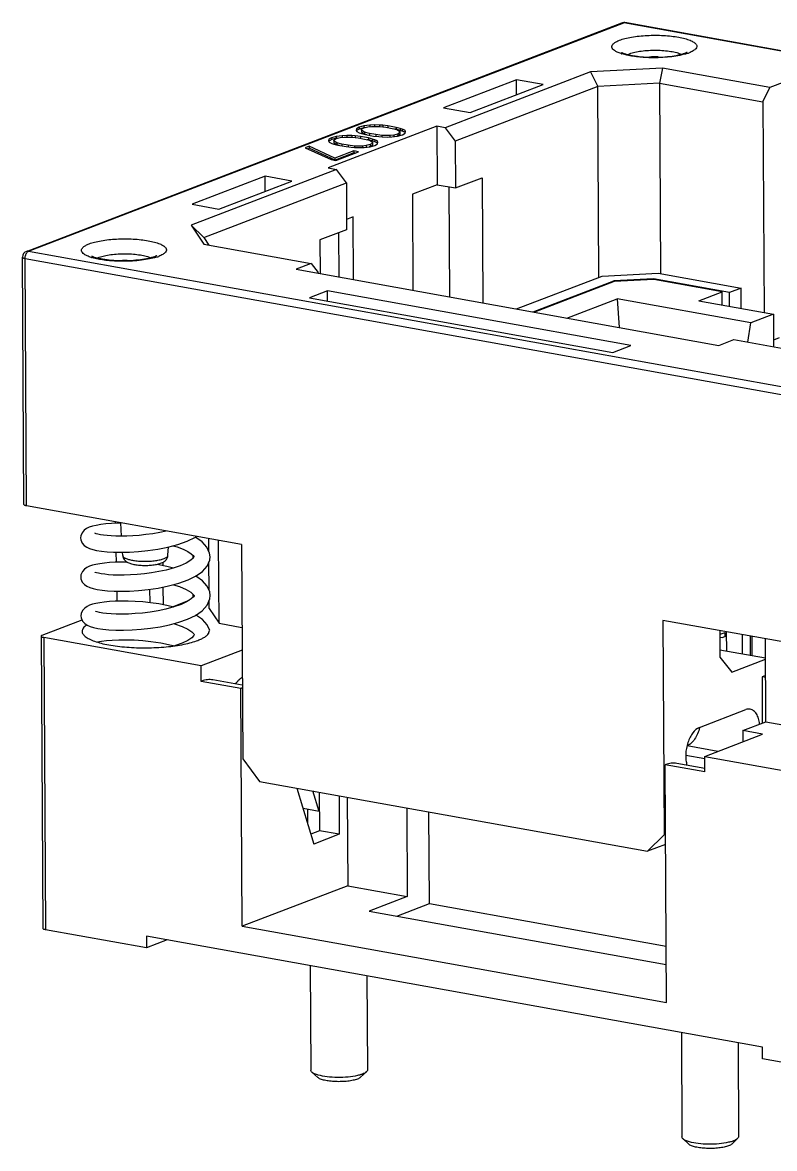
# Model space of a CAD drawing. Header units: millimetres. Extents: x -2108 to -1819, y 1464 to 1622.
# Drawn here: x -2049.37 to -2030.77, y 1529.67 to 1557.53 of the extents above; entities that cross this region are included whole.
import ezdxf

# ---------------------------------------------------------------- set-up
doc = ezdxf.new("R2010")
doc.units = ezdxf.units.MM

# ---------------------------------------------------------------- blocks, each defined once
blk = doc.blocks.new('EWTWET')
at = {"color": 3, "linetype": 'Continuous'}
for p, q in [((87.571, 169.234), (102.296, 174.887)), ((87.624, 169.238), (102.349, 174.891)), ((102.349, 174.891), (102.377, 174.894)), ((123.412, 171.1), (102.349, 174.891)), ((123.439, 171.103), (102.377, 174.894)), ((101.526, 173.674), (97.931, 172.294)), ((103.303, 173.766), (101.526, 173.674)), ((101.526, 173.674), (101.702, 173.313)), ((103.303, 173.766), (103.234, 173.393)), ((105.962, 173.288), (103.303, 173.766)), ((99.694, 173.479), (97.889, 172.786)), ((101.702, 173.313), (98.179, 171.96)), ((98.545, 172.668), (100.35, 173.361)), ((99.696, 173.11), (99.694, 173.479)), ((100.35, 173.361), (99.694, 173.479)), ((103.234, 173.393), (101.702, 173.313)), ((101.728, 168.59), (101.702, 173.313)), ((103.234, 173.393), (103.26, 168.684)), ((103.234, 173.393), (105.791, 172.933)), ((106.334, 173.431), (105.962, 173.288)), ((105.791, 172.933), (105.962, 173.288)), ((97.889, 172.786), (98.545, 172.668)), ((105.791, 172.933), (105.82, 167.722)), ((97.726, 172.331), (95.033, 171.297)), ((95.734, 172.269), (95.724, 172.227)), ((95.724, 172.227), (95.746, 172.197)), ((95.804, 172.309), (95.734, 172.269)), ((95.734, 172.269), (95.734, 172.221)), ((95.804, 172.261), (95.734, 172.221)), ((95.746, 172.197), (95.805, 172.169)), ((95.92, 172.341), (95.804, 172.309)), ((95.804, 172.309), (95.804, 172.261)), ((95.92, 172.293), (95.804, 172.261)), ((95.861, 172.229), (95.863, 172.255)), ((95.861, 172.229), (95.862, 172.181)), ((95.935, 172.181), (95.861, 172.229)), ((95.936, 172.132), (95.862, 172.181)), ((95.863, 172.255), (95.918, 172.289)), ((95.918, 172.289), (96.018, 172.315)), ((96.066, 172.358), (95.92, 172.341)), ((95.92, 172.341), (95.92, 172.293)), ((95.943, 172.296), (95.92, 172.293)), ((95.935, 172.181), (95.936, 172.132)), ((96.056, 172.15), (95.935, 172.181)), ((96.018, 172.315), (96.11, 172.324)), ((96.18, 172.364), (96.066, 172.358)), ((96.066, 172.358), (96.066, 172.32)), ((96.11, 172.324), (96.308, 172.324)), ((96.18, 172.364), (96.18, 172.324)), ((96.302, 172.36), (96.18, 172.364)), ((96.302, 172.36), (96.302, 172.324)), ((96.385, 172.353), (96.302, 172.36)), ((96.308, 172.324), (96.459, 172.305)), ((96.385, 172.353), (96.386, 172.314)), ((96.514, 172.339), (96.385, 172.353)), ((96.459, 172.305), (96.618, 172.277)), ((96.514, 172.339), (96.514, 172.291)), ((96.718, 172.302), (96.514, 172.339)), ((96.618, 172.277), (96.738, 172.246)), ((96.719, 172.254), (96.679, 172.261)), ((96.718, 172.302), (96.719, 172.254)), ((96.816, 172.276), (96.718, 172.302)), ((96.816, 172.228), (96.719, 172.254)), ((96.738, 172.246), (96.812, 172.198)), ((96.812, 172.198), (96.811, 172.172)), ((96.816, 172.276), (96.816, 172.228)), ((96.869, 172.258), (96.816, 172.276)), ((96.869, 172.209), (96.816, 172.228)), ((96.869, 172.258), (96.869, 172.209)), ((96.928, 172.229), (96.869, 172.258)), ((96.928, 172.181), (96.869, 172.209)), ((96.928, 172.229), (96.928, 172.181)), ((96.95, 172.199), (96.928, 172.229)), ((96.941, 172.163), (96.928, 172.181)), ((96.94, 172.157), (96.95, 172.199)), ((97.726, 172.331), (97.734, 170.884)), ((97.931, 172.294), (97.726, 172.331)), ((97.931, 172.294), (98.179, 171.96)), ((95.051, 172.007), (95.041, 171.965)), ((95.041, 171.965), (95.063, 171.935)), ((95.121, 172.047), (95.051, 172.007)), ((95.051, 172.007), (95.051, 171.959)), ((95.122, 171.999), (95.051, 171.959)), ((95.063, 171.935), (95.122, 171.907)), ((95.237, 172.079), (95.121, 172.047)), ((95.121, 172.047), (95.122, 171.999)), ((95.237, 172.031), (95.122, 171.999)), ((95.122, 171.907), (95.175, 171.889)), ((95.179, 171.967), (95.18, 171.993)), ((95.179, 171.967), (95.179, 171.919)), ((95.253, 171.919), (95.179, 171.967)), ((95.253, 171.87), (95.179, 171.919)), ((95.18, 171.993), (95.235, 172.027)), ((95.235, 172.027), (95.335, 172.052)), ((95.383, 172.096), (95.237, 172.079)), ((95.237, 172.079), (95.237, 172.031)), ((95.261, 172.033), (95.237, 172.031)), ((95.253, 171.919), (95.253, 171.87)), ((95.373, 171.888), (95.253, 171.919)), ((95.335, 172.052), (95.427, 172.062)), ((95.497, 172.102), (95.383, 172.096)), ((95.383, 172.096), (95.383, 172.058)), ((95.427, 172.062), (95.625, 172.062)), ((95.497, 172.102), (95.498, 172.062)), ((95.619, 172.098), (95.497, 172.102)), ((95.619, 172.098), (95.619, 172.061)), ((95.703, 172.091), (95.619, 172.098)), ((95.625, 172.062), (95.777, 172.043)), ((95.703, 172.091), (95.703, 172.052)), ((95.831, 172.077), (95.703, 172.091)), ((95.777, 172.043), (95.935, 172.014)), ((95.805, 172.169), (95.858, 172.151)), ((95.831, 172.077), (95.832, 172.029)), ((96.035, 172.04), (95.831, 172.077)), ((95.858, 172.151), (95.956, 172.125)), ((95.935, 172.014), (96.056, 171.984)), ((95.995, 172.117), (95.936, 172.132)), ((95.956, 172.125), (96.16, 172.088)), ((96.036, 171.992), (95.996, 171.999)), ((96.035, 172.04), (96.036, 171.992)), ((96.133, 172.014), (96.035, 172.04)), ((96.134, 171.966), (96.036, 171.992)), ((96.056, 172.15), (96.056, 172.102)), ((96.215, 172.122), (96.056, 172.15)), ((96.056, 171.984), (96.13, 171.936)), ((96.128, 171.91), (96.073, 171.876)), ((96.13, 171.936), (96.128, 171.91)), ((96.128, 171.91), (96.129, 171.861)), ((96.133, 172.014), (96.134, 171.966)), ((96.186, 171.996), (96.133, 172.014)), ((96.186, 171.947), (96.134, 171.966)), ((96.16, 172.088), (96.288, 172.073)), ((96.186, 171.996), (96.186, 171.947)), ((96.245, 171.967), (96.186, 171.996)), ((96.246, 171.919), (96.186, 171.947)), ((96.215, 172.122), (96.215, 172.082)), ((96.366, 172.103), (96.215, 172.122)), ((96.245, 171.967), (96.246, 171.919)), ((96.267, 171.937), (96.245, 171.967)), ((96.259, 171.901), (96.246, 171.919)), ((96.257, 171.895), (96.267, 171.937)), ((96.288, 172.073), (96.372, 172.067)), ((96.366, 172.103), (96.366, 172.067)), ((96.564, 172.102), (96.366, 172.103)), ((96.372, 172.067), (96.494, 172.063)), ((96.494, 172.063), (96.608, 172.068)), ((96.656, 172.112), (96.564, 172.102)), ((96.564, 172.102), (96.564, 172.066)), ((96.608, 172.068), (96.754, 172.086)), ((96.756, 172.138), (96.656, 172.112)), ((96.656, 172.112), (96.656, 172.074)), ((96.757, 172.09), (96.731, 172.083)), ((96.754, 172.086), (96.87, 172.118)), ((96.811, 172.172), (96.756, 172.138)), ((96.756, 172.138), (96.757, 172.09)), ((96.811, 172.124), (96.757, 172.09)), ((96.811, 172.172), (96.811, 172.124)), ((96.87, 172.118), (96.94, 172.157)), ((98.179, 171.96), (98.185, 170.803)), ((94.563, 171.833), (94.47, 171.797)), ((94.47, 171.797), (95.111, 171.506)), ((94.563, 171.784), (94.527, 171.771)), ((94.563, 171.833), (94.563, 171.784)), ((95.204, 171.542), (94.563, 171.833)), ((95.205, 171.494), (94.563, 171.784)), ((95.175, 171.889), (95.273, 171.862)), ((95.67, 171.721), (95.204, 171.542)), ((95.67, 171.673), (95.205, 171.494)), ((95.225, 171.486), (95.783, 171.7)), ((95.313, 171.855), (95.253, 171.87)), ((95.273, 171.862), (95.477, 171.826)), ((95.373, 171.888), (95.373, 171.84)), ((95.532, 171.86), (95.373, 171.888)), ((95.477, 171.826), (95.606, 171.811)), ((95.532, 171.86), (95.532, 171.819)), ((95.683, 171.841), (95.532, 171.86)), ((95.606, 171.811), (95.689, 171.805)), ((95.67, 171.721), (95.67, 171.673)), ((95.783, 171.7), (95.67, 171.721)), ((95.698, 171.668), (95.67, 171.673)), ((95.683, 171.841), (95.683, 171.805)), ((95.881, 171.84), (95.683, 171.841)), ((95.689, 171.805), (95.811, 171.801)), ((95.811, 171.801), (95.925, 171.806)), ((95.973, 171.85), (95.881, 171.84)), ((95.881, 171.84), (95.882, 171.804)), ((95.925, 171.806), (96.071, 171.824)), ((96.073, 171.876), (95.973, 171.85)), ((95.973, 171.85), (95.973, 171.812)), ((96.074, 171.828), (96.048, 171.821)), ((96.071, 171.824), (96.187, 171.855)), ((96.073, 171.876), (96.074, 171.828)), ((96.129, 171.861), (96.074, 171.828)), ((96.187, 171.855), (96.257, 171.895)), ((95.111, 171.506), (95.225, 171.486)), ((95.204, 171.542), (95.205, 171.494)), ((95.238, 171.26), (91.643, 169.88)), ((93.477, 171.092), (91.672, 170.4)), ((93.479, 170.724), (93.477, 171.092)), ((94.133, 170.974), (93.477, 171.092)), ((95.033, 171.297), (95.238, 171.26)), ((95.486, 170.927), (95.238, 171.26)), ((91.962, 169.574), (95.486, 170.927)), ((92.328, 170.282), (94.133, 170.974)), ((95.486, 170.927), (95.492, 169.769)), ((97.734, 170.884), (97.118, 170.648)), ((97.734, 170.884), (98.185, 170.803)), ((98.041, 168.106), (98.026, 170.832)), ((98.185, 170.803), (98.844, 171.056)), ((98.844, 171.056), (98.861, 167.959)), ((97.118, 170.648), (97.131, 168.27)), ((91.672, 170.4), (92.328, 170.282)), ((95.657, 170.087), (95.491, 170.023)), ((95.666, 168.534), (95.657, 170.087)), ((91.643, 169.88), (91.958, 169.411)), ((91.962, 169.574), (91.643, 169.88)), ((95.492, 169.769), (94.833, 169.516)), ((95.291, 169.692), (95.297, 168.6)), ((91.958, 169.411), (94.617, 168.933)), ((91.962, 169.574), (92.086, 169.388)), ((94.833, 169.516), (94.838, 168.683)), ((87.624, 169.238), (108.686, 165.447)), ((87.475, 169.093), (87.475, 169.093)), ((87.508, 162.969), (87.475, 169.093)), ((87.572, 162.937), (87.539, 169.061)), ((87.539, 169.061), (108.601, 165.269)), ((94.617, 168.933), (94.244, 168.79)), ((94.617, 168.933), (94.79, 168.709)), ((94.244, 168.79), (104.702, 166.907)), ((94.79, 168.691), (94.79, 168.709)), ((99.693, 167.809), (101.814, 168.623)), ((101.814, 168.623), (103.197, 168.695)), ((103.08, 168.555), (102.105, 168.504)), ((103.08, 168.538), (103.08, 168.555)), ((104.965, 168.215), (103.08, 168.555)), ((103.197, 168.695), (105.252, 168.325)), ((100.103, 167.735), (102.105, 168.504)), ((102.113, 168.487), (100.138, 167.729)), ((102.105, 168.504), (102.105, 168.487)), ((103.094, 168.538), (102.113, 168.487)), ((104.783, 168.234), (103.094, 168.538)), ((105.252, 168.325), (104.965, 168.215)), ((105.254, 167.824), (105.252, 168.325)), ((95.015, 168.254), (94.573, 168.084)), ((94.573, 168.084), (102.081, 166.733)), ((95.016, 168.005), (95.015, 168.254)), ((102.522, 166.902), (95.015, 168.254)), ((100.94, 167.584), (102.185, 168.063)), ((102.185, 168.063), (102.233, 167.352)), ((105.493, 167.467), (102.185, 168.063)), ((104.206, 168.013), (104.783, 168.234)), ((104.206, 168.013), (106.05, 167.681)), ((104.781, 167.909), (104.783, 168.234)), ((104.967, 167.876), (104.965, 168.215)), ((105.42, 166.988), (105.493, 167.467)), ((106.05, 167.681), (105.493, 167.467)), ((106.05, 167.681), (106.048, 166.875)), ((102.081, 166.733), (102.522, 166.902)), ((104.702, 166.907), (105.074, 167.05)), ((105.074, 167.05), (107.733, 166.572)), ((106.192, 167.095), (106.048, 167.04)), ((92.891, 161.98), (87.572, 162.937)), ((89.769, 162.542), (89.77, 162.506)), ((89.924, 162.187), (89.904, 162.518)), ((91.072, 161.715), (91.082, 161.92)), ((92.082, 161.812), (92.081, 162.126)), ((92.335, 160.032), (92.324, 162.082)), ((92.891, 161.98), (92.921, 156.676)), ((89.785, 161.791), (89.79, 161.543)), ((89.953, 161.709), (89.948, 161.79)), ((91.692, 161.644), (91.692, 161.71)), ((91.713, 161.679), (91.712, 161.674)), ((92.104, 161.596), (92.113, 161.681)), ((90.946, 161.543), (90.947, 161.456)), ((92.088, 160.85), (92.084, 161.548)), ((89.805, 160.827), (89.811, 160.579)), ((90.628, 160.542), (90.621, 160.872)), ((90.949, 160.927), (90.952, 160.491)), ((90.262, 160.574), (90.085, 160.58)), ((91.184, 160.441), (91.599, 160.601)), ((91.697, 160.681), (91.697, 160.747)), ((91.718, 160.714), (91.717, 160.711)), ((92.09, 160.397), (92.089, 160.585)), ((92.11, 160.634), (92.118, 160.717)), ((92.09, 160.397), (92.335, 160.032)), ((87.963, 159.737), (88.948, 160.115)), ((92.335, 160.032), (92.903, 159.93)), ((103.316, 160.103), (103.345, 154.8)), ((108.635, 159.146), (103.316, 160.103)), ((87.936, 159.714), (87.976, 152.481)), ((88, 159.681), (88.04, 152.449)), ((91.893, 158.981), (88, 159.681)), ((91.723, 159.75), (91.723, 159.747)), ((104.724, 159.85), (104.728, 159.196)), ((104.845, 159.796), (104.725, 159.75)), ((104.725, 159.688), (104.78, 159.678)), ((104.78, 159.678), (104.889, 159.72)), ((104.845, 159.796), (104.845, 159.704)), ((104.888, 159.788), (104.845, 159.796)), ((104.896, 159.346), (104.887, 159.821)), ((105.287, 159.276), (105.282, 159.75)), ((105.473, 159.715), (105.475, 159.242)), ((105.512, 159.708), (105.517, 159.235)), ((105.864, 157.597), (105.852, 159.647)), ((92.906, 159.37), (91.893, 158.981)), ((104.727, 159.377), (105.855, 159.174)), ((104.728, 159.196), (105.017, 158.824)), ((105.017, 158.824), (105.855, 159.146)), ((91.895, 158.595), (91.893, 158.981)), ((92.878, 158.418), (91.895, 158.595)), ((92.911, 158.5), (92.184, 158.631)), ((92.736, 158.531), (92.798, 158.6)), ((105.857, 158.741), (105.768, 158.707)), ((105.858, 158.691), (105.768, 158.707)), ((105.768, 158.707), (105.774, 157.563)), ((92.911, 152.536), (92.878, 158.418)), ((104.221, 157.455), (105.367, 157.895)), ((105.291, 157.377), (105.864, 157.597)), ((105.864, 157.597), (106.828, 157.423)), ((104.35, 156.738), (105.782, 157.288)), ((105.782, 157.288), (105.291, 157.377)), ((105.291, 157.377), (105.292, 157.1)), ((104.676, 156.863), (103.914, 157)), ((92.921, 156.676), (93.333, 156.12)), ((104.35, 156.674), (103.884, 156.758)), ((104.35, 156.738), (108.243, 156.038)), ((104.352, 156.353), (104.35, 156.738)), ((104.352, 156.353), (103.369, 156.53)), ((103.401, 150.648), (103.369, 156.53)), ((104.352, 156.441), (103.658, 156.566)), ((93.333, 156.12), (102.938, 154.392)), ((94.261, 155.953), (94.68, 154.568)), ((94.81, 155.378), (94.658, 155.882)), ((94.813, 155.854), (94.818, 154.898)), ((95.305, 155.766), (95.31, 154.81)), ((95.506, 155.729), (95.518, 153.537)), ((96.981, 155.464), (96.993, 153.271)), ((94.81, 155.378), (94.413, 155.45)), ((94.525, 155.43), (94.527, 155.074)), ((94.815, 155.38), (94.81, 155.378)), ((97.539, 153.094), (97.527, 155.366)), ((94.818, 154.898), (94.605, 154.816)), ((95.31, 154.81), (94.68, 154.568)), ((95.31, 154.81), (94.818, 154.898)), ((102.938, 154.392), (103.345, 154.8)), ((103.378, 154.812), (103.345, 154.8)), ((103.379, 154.561), (102.938, 154.392)), ((95.518, 153.537), (92.911, 152.536)), ((95.518, 153.537), (96.993, 153.271)), ((96.993, 153.271), (96.048, 152.908)), ((96.733, 152.785), (97.539, 153.094)), ((97.539, 153.094), (103.393, 152.041)), ((96.048, 152.908), (103.396, 151.585)), ((90.543, 151.999), (88.04, 152.449)), ((92.911, 152.536), (103.401, 150.648)), ((90.542, 152.288), (90.543, 151.999)), ((105.777, 149.545), (90.542, 152.288)), ((91.056, 152.195), (90.543, 151.999)), ((94.594, 151.559), (94.608, 148.976)), ((95.995, 151.306), (96.008, 148.983)), ((103.773, 149.906), (103.787, 147.323)), ((105.174, 149.654), (105.187, 147.331)), ((105.779, 149.256), (105.777, 149.545)), ((108.283, 148.806), (105.779, 149.256)), ((94.78, 148.792), (94.635, 148.925)), ((95.838, 148.798), (95.981, 148.932)), ((103.959, 147.14), (103.814, 147.273)), ((105.017, 147.146), (105.16, 147.28))]:
    blk.add_line(p, q, dxfattribs=at)
for points in [[(89.905, 162.509), (89.841, 162.509), (89.678, 162.502), (89.533, 162.49), (89.408, 162.475), (89.299, 162.455), (89.206, 162.433), (89.127, 162.406), (89.059, 162.375), (88.999, 162.333), (88.948, 162.273), (88.915, 162.194), (88.91, 162.144)], [(88.91, 162.144), (88.916, 162.093), (88.95, 162.014), (89.002, 161.956), (89.062, 161.916), (89.13, 161.884), (89.21, 161.859), (89.307, 161.836), (89.426, 161.817), (89.566, 161.802), (89.729, 161.792), (89.914, 161.789), (90.119, 161.794), (90.34, 161.807), (90.574, 161.831), (90.818, 161.866), (91.068, 161.916), (91.317, 161.981), (91.55, 162.064), (91.754, 162.162), (91.78, 162.18)], [(91.029, 162.315), (90.868, 162.279), (90.694, 162.249), (90.524, 162.225), (90.359, 162.207), (90.201, 162.195), (90.052, 162.189), (89.913, 162.186), (89.786, 162.188), (89.67, 162.193), (89.567, 162.201), (89.477, 162.211), (89.402, 162.223), (89.34, 162.235), (89.295, 162.248), (89.266, 162.258), (89.263, 162.259)], [(92.113, 161.678), (92.102, 161.767), (92.037, 161.915), (91.922, 162.043), (91.764, 162.152), (91.749, 162.159)], [(91.201, 161.951), (91.301, 161.921), (91.446, 161.866), (91.564, 161.808), (91.649, 161.751), (91.697, 161.705), (91.712, 161.681), (91.712, 161.679)], [(88.915, 161.18), (88.92, 161.133), (88.954, 161.053), (89.006, 160.993), (89.068, 160.95), (89.14, 160.918), (89.225, 160.892), (89.324, 160.87), (89.442, 160.851), (89.58, 160.837), (89.74, 160.828), (89.921, 160.825), (90.124, 160.829), (90.345, 160.843), (90.582, 160.867), (90.832, 160.904), (91.089, 160.955), (91.341, 161.023), (91.572, 161.106), (91.771, 161.204), (91.929, 161.317), (92.042, 161.448), (92.104, 161.596)], [(91.712, 161.674), (91.695, 161.646), (91.634, 161.59), (91.522, 161.521), (91.372, 161.454), (91.205, 161.397), (91.03, 161.35), (90.85, 161.311), (90.668, 161.279), (90.488, 161.256), (90.313, 161.239), (90.147, 161.228), (89.992, 161.223), (89.849, 161.222), (89.719, 161.226), (89.605, 161.234), (89.507, 161.244), (89.424, 161.255), (89.357, 161.268), (89.307, 161.281), (89.275, 161.292), (89.271, 161.294)], [(90.067, 161.545), (89.921, 161.546), (89.767, 161.542), (89.626, 161.534), (89.499, 161.522), (89.387, 161.506), (89.288, 161.488), (89.204, 161.466), (89.13, 161.441), (89.065, 161.41), (89.006, 161.37), (88.955, 161.312), (88.921, 161.232), (88.915, 161.18)], [(91.209, 161.398), (91.044, 161.437), (90.844, 161.475), (90.764, 161.486)], [(92.118, 160.714), (92.104, 160.816), (92.036, 160.96), (91.927, 161.078), (91.788, 161.177), (91.752, 161.195)], [(91.206, 160.987), (91.356, 160.939), (91.519, 160.87), (91.635, 160.802), (91.698, 160.746), (91.717, 160.717), (91.717, 160.714)], [(88.921, 160.216), (88.927, 160.164), (88.961, 160.085), (89.014, 160.026), (89.076, 159.985), (89.148, 159.953), (89.233, 159.927), (89.336, 159.904), (89.461, 159.885), (89.61, 159.871), (89.781, 159.862), (89.974, 159.861), (90.185, 159.868), (90.41, 159.883), (90.643, 159.91), (90.879, 159.947), (91.114, 159.995), (91.341, 160.057), (91.557, 160.134), (91.754, 160.228), (91.922, 160.342), (92.044, 160.478), (92.11, 160.634)], [(90.085, 160.58), (89.918, 160.582), (89.764, 160.578), (89.624, 160.569), (89.498, 160.557), (89.387, 160.541), (89.29, 160.523), (89.206, 160.501), (89.134, 160.476), (89.07, 160.446), (89.013, 160.406), (88.962, 160.349), (88.927, 160.27), (88.921, 160.215)], [(91.717, 160.711), (91.704, 160.687), (91.65, 160.634), (91.548, 160.568), (91.402, 160.499), (91.219, 160.435), (91.023, 160.382), (90.827, 160.341), (90.635, 160.31), (90.446, 160.286), (90.264, 160.27), (90.093, 160.261), (89.935, 160.258), (89.792, 160.26), (89.665, 160.265), (89.554, 160.275), (89.459, 160.286), (89.381, 160.3), (89.322, 160.314), (89.284, 160.327), (89.279, 160.328)], [(91.215, 160.434), (91.045, 160.474), (90.844, 160.511), (90.644, 160.54), (90.449, 160.56), (90.262, 160.574)], [(92.105, 159.853), (92.045, 159.99), (91.923, 160.122), (91.776, 160.223), (91.759, 160.231)], [(91.214, 160.023), (91.234, 160.017), (91.42, 159.953), (91.565, 159.885), (91.661, 159.822), (91.71, 159.774), (91.723, 159.752), (91.723, 159.75)], [(91.723, 159.747), (91.711, 159.726), (91.659, 159.673), (91.56, 159.607), (91.423, 159.542), (91.262, 159.483), (91.232, 159.474)], [(90.652, 159.575), (90.454, 159.596), (90.239, 159.611), (90.04, 159.617), (89.858, 159.616), (89.695, 159.609), (89.552, 159.598), (89.426, 159.582), (89.328, 159.565)], [(91.21, 159.472), (91.162, 159.485), (90.896, 159.539), (90.652, 159.575)]]:
    blk.add_lwpolyline(points, dxfattribs=at)
for centre, radius, start, end in [((102.35, 174.746), 0.151, 79.7952, 90.1754), ((102.641, 175.218), 1.149, 251.7112, 252.7702), ((103.61, 175.072), 0.99, 288.7416, 290.9816), ((103.095, 173.51), 0.538, 100.0327, 101.7163), ((103.109, 173.392), 0.656, 84.6725, 93.3003), ((103.116, 173.469), 0.579, 80.8983, 84.6758), ((87.625, 169.094), 0.15, 111.0003, 180.379), ((89.53, 170.215), 1.185, 252.4218, 252.7632), ((89.974, 168.474), 0.537, 99.7976, 101.9601), ((89.988, 168.352), 0.659, 85.787, 93.6661), ((89.994, 168.424), 0.587, 80.8501, 85.8333), ((90.402, 170.292), 1.262, 286.0209, 288.4693), ((90.485, 170.047), 1.003, 288.4213, 290.9756), ((89.993, 161.711), 0.04, 183.43, 191.6147), ((90.427, 162.901), 1.331, 259.817, 262.2358), ((92.141, 158.001), 0.643, 110.9857, 112.5199), ((93.124, 157.824), 0.643, 110.9794, 112.5136), ((93.113, 157.855), 0.61, 109.3145, 110.9878), ((103.615, 155.936), 0.643, 110.9857, 112.5199)]:
    blk.add_arc(centre, radius, start, end, dxfattribs=at)
for points in [[(102.296, 174.887), (102.313, 174.893), (102.332, 174.896), (102.35, 174.897)], [(103.071, 174.047), (103.048, 174.046), (103.024, 174.043), (103.001, 174.039)], [(89.882, 169.002), (89.903, 169.006), (89.925, 169.009), (89.946, 169.01)]]:
    blk.add_open_spline(points, degree=3, dxfattribs=at)
for points, knots in [([(102.296, 174.887), (102.309, 174.891), (102.327, 174.894), (102.345, 174.892), (102.349, 174.891)], [0, 0, 0, 0, 0.743856, 1, 1, 1, 1]), ([(102.28, 174.127), (102.248, 174.137), (102.204, 174.154), (102.15, 174.181), (102.098, 174.214), (102.052, 174.261), (102.055, 174.312), (102.063, 174.335), (102.078, 174.357), (102.108, 174.388), (102.164, 174.424), (102.215, 174.447), (102.244, 174.458)], [0, 0, 0, 0, 0.179676, 0.256397, 0.324289, 0.516594, 0.556594, 0.59874, 0.645841, 0.699829, 0.832444, 1, 1, 1, 1]), ([(102.244, 174.458), (102.287, 174.475), (102.385, 174.504), (102.611, 174.551), (102.929, 174.583), (103.26, 174.583), (103.522, 174.562), (103.699, 174.537), (103.854, 174.504), (103.981, 174.463), (104.066, 174.422), (104.114, 174.386), (104.138, 174.359), (104.153, 174.331), (104.157, 174.291), (104.136, 174.252), (104.101, 174.22), (104.048, 174.183), (104, 174.161), (103.965, 174.148)], [0, 0, 0, 0, 0.061983, 0.135099, 0.30469, 0.485617, 0.572333, 0.652413, 0.723139, 0.782333, 0.828658, 0.847018, 0.862492, 0.875721, 0.88783, 0.914114, 0.930857, 0.950684, 1, 1, 1, 1]), ([(102.295, 174.157), (102.294, 174.157), (102.305, 174.151), (102.311, 174.148), (102.334, 174.137), (102.359, 174.128), (102.391, 174.117), (102.429, 174.106), (102.471, 174.096), (102.534, 174.082), (102.622, 174.067), (102.735, 174.052), (102.856, 174.042), (102.983, 174.036), (103.112, 174.035), (103.282, 174.039), (103.48, 174.055), (103.664, 174.084), (103.786, 174.114), (103.837, 174.13), (103.859, 174.139)], [0, 0, 0, 0, 0.002888, 0.011644, 0.025334, 0.043195, 0.064682, 0.089283, 0.116629, 0.146409, 0.212115, 0.28444, 0.3616, 0.441928, 0.523791, 0.605577, 0.762376, 0.899089, 0.955132, 1, 1, 1, 1]), ([(102.491, 174.124), (102.533, 174.14), (102.629, 174.167), (102.786, 174.194), (102.964, 174.21), (103.151, 174.214), (103.335, 174.206), (103.504, 174.186), (103.648, 174.156), (103.733, 174.128), (103.768, 174.11)], [0, 0, 0, 0, 0.103249, 0.228502, 0.368704, 0.515587, 0.660289, 0.794146, 0.909385, 1, 1, 1, 1]), ([(103.859, 174.139), (103.872, 174.144), (103.891, 174.152), (103.91, 174.162), (103.915, 174.165)], [0, 0, 0, 0, 0.692149, 1, 1, 1, 1]), ([(103.928, 174.135), (103.924, 174.133), (103.905, 174.127), (103.886, 174.121), (103.871, 174.117)], [0, 0, 0, 0, 0.242127, 1, 1, 1, 1]), ([(102.913, 174.029), (102.8, 174.034), (102.637, 174.048), (102.433, 174.084), (102.342, 174.107), (102.3, 174.12)], [0, 0, 0, 0, 0.545871, 0.787579, 1, 1, 1, 1]), ([(102.443, 174.103), (102.447, 174.105), (102.463, 174.113), (102.479, 174.12), (102.491, 174.124)], [0, 0, 0, 0, 0.23561, 1, 1, 1, 1]), ([(103.782, 174.094), (103.718, 174.079), (103.582, 174.055), (103.293, 174.025), (103.066, 174.022), (102.913, 174.029)], [0, 0, 0, 0, 0.224043, 0.472889, 1, 1, 1, 1]), ([(103.871, 174.117), (103.864, 174.115), (103.834, 174.107), (103.804, 174.099), (103.782, 174.094)], [0, 0, 0, 0, 0.240766, 1, 1, 1, 1]), ([(89.172, 169.085), (89.139, 169.096), (89.08, 169.117), (89.006, 169.156), (88.955, 169.198), (88.933, 169.24), (88.933, 169.273), (88.941, 169.296), (88.955, 169.319), (88.985, 169.35), (89.042, 169.387), (89.093, 169.409), (89.123, 169.421)], [0, 0, 0, 0, 0.181413, 0.327614, 0.439654, 0.525483, 0.564923, 0.606153, 0.652118, 0.704862, 0.834915, 1, 1, 1, 1]), ([(89.123, 169.421), (89.166, 169.438), (89.264, 169.467), (89.489, 169.514), (89.808, 169.546), (90.139, 169.546), (90.401, 169.525), (90.578, 169.5), (90.733, 169.467), (90.86, 169.426), (90.945, 169.385), (90.993, 169.349), (91.017, 169.322), (91.031, 169.294), (91.036, 169.254), (91.015, 169.215), (90.98, 169.182), (90.926, 169.146), (90.878, 169.124), (90.844, 169.111)], [0, 0, 0, 0, 0.061983, 0.135099, 0.30469, 0.485617, 0.572333, 0.652413, 0.723139, 0.782333, 0.828658, 0.847018, 0.862492, 0.875721, 0.88783, 0.914114, 0.930857, 0.950684, 1, 1, 1, 1]), ([(87.539, 169.061), (87.538, 169.09), (87.545, 169.129), (87.559, 169.165), (87.563, 169.173)], [0, 0, 0, 0, 0.75635, 1, 1, 1, 1]), ([(87.563, 169.173), (87.565, 169.177), (87.573, 169.192), (87.583, 169.206), (87.591, 169.215)], [0, 0, 0, 0, 0.266445, 1, 1, 1, 1]), ([(87.624, 169.238), (87.619, 169.239), (87.602, 169.241), (87.583, 169.238), (87.571, 169.234)], [0, 0, 0, 0, 0.256169, 1, 1, 1, 1]), ([(87.591, 169.215), (87.594, 169.218), (87.603, 169.227), (87.615, 169.235), (87.624, 169.238)], [0, 0, 0, 0, 0.273996, 1, 1, 1, 1]), ([(90.738, 169.102), (90.691, 169.084), (90.577, 169.053), (90.384, 169.021), (90.156, 169.001), (89.916, 168.996), (89.68, 169.007), (89.47, 169.032), (89.32, 169.064), (89.23, 169.093), (89.197, 169.107), (89.185, 169.113)], [0, 0, 0, 0, 0.095442, 0.224234, 0.37253, 0.528842, 0.681978, 0.820615, 0.932353, 0.973244, 1, 1, 1, 1]), ([(89.37, 169.087), (89.412, 169.103), (89.507, 169.13), (89.665, 169.157), (89.842, 169.173), (90.029, 169.177), (90.213, 169.169), (90.383, 169.149), (90.527, 169.119), (90.612, 169.091), (90.647, 169.073)], [0, 0, 0, 0, 0.103231, 0.228457, 0.36863, 0.515491, 0.660185, 0.794052, 0.909327, 1, 1, 1, 1]), ([(90.788, 169.124), (90.79, 169.125), (90.798, 169.131), (90.786, 169.123), (90.778, 169.12), (90.761, 169.111), (90.748, 169.106), (90.738, 169.102)], [0, 0, 0, 0, 0.108383, 0.226714, 0.358557, 0.533248, 1, 1, 1, 1]), ([(87.475, 169.093), (87.475, 169.084), (87.491, 169.073), (87.513, 169.066), (87.53, 169.062), (87.539, 169.061)], [0, 0, 0, 0, 0.337281, 0.630853, 1, 1, 1, 1]), ([(89.792, 168.992), (89.679, 168.996), (89.516, 169.011), (89.312, 169.047), (89.221, 169.07), (89.179, 169.083)], [0, 0, 0, 0, 0.54587, 0.787579, 1, 1, 1, 1]), ([(89.322, 169.066), (89.326, 169.068), (89.341, 169.076), (89.358, 169.082), (89.37, 169.087)], [0, 0, 0, 0, 0.235554, 1, 1, 1, 1]), ([(90.66, 169.057), (90.597, 169.042), (90.461, 169.018), (90.172, 168.988), (89.945, 168.985), (89.792, 168.992)], [0, 0, 0, 0, 0.224044, 0.47289, 1, 1, 1, 1]), ([(90.75, 169.08), (90.743, 169.078), (90.713, 169.07), (90.683, 169.062), (90.66, 169.057)], [0, 0, 0, 0, 0.240765, 1, 1, 1, 1]), ([(87.572, 162.937), (87.563, 162.939), (87.547, 162.943), (87.525, 162.95), (87.508, 162.961), (87.508, 162.969)], [0, 0, 0, 0, 0.369764, 0.663472, 1, 1, 1, 1]), ([(89.953, 161.709), (89.955, 161.673), (89.981, 161.606), (90.06, 161.542), (90.152, 161.505), (90.216, 161.49), (90.251, 161.484)], [0, 0, 0, 0, 0.266117, 0.50516, 0.738816, 1, 1, 1, 1]), ([(89.953, 161.703), (89.956, 161.69), (89.97, 161.672), (89.996, 161.653), (90.037, 161.632), (90.102, 161.609), (90.16, 161.597), (90.192, 161.591)], [0, 0, 0, 0, 0.143603, 0.239816, 0.355072, 0.642964, 1, 1, 1, 1]), ([(90.247, 161.582), (90.291, 161.576), (90.383, 161.567), (90.523, 161.564), (90.662, 161.57), (90.791, 161.585), (90.902, 161.608), (90.98, 161.633), (91.027, 161.657), (91.051, 161.675), (91.067, 161.694), (91.072, 161.708), (91.072, 161.715)], [0, 0, 0, 0, 0.154688, 0.3187, 0.481939, 0.63463, 0.767724, 0.874036, 0.915806, 0.94994, 0.977247, 1, 1, 1, 1]), ([(90.251, 161.484), (90.291, 161.476), (90.376, 161.466), (90.505, 161.461), (90.634, 161.466), (90.756, 161.481), (90.865, 161.506), (90.961, 161.543), (91.028, 161.597), (91.063, 161.659), (91.071, 161.696), (91.072, 161.715)], [0, 0, 0, 0, 0.131968, 0.273773, 0.416103, 0.54985, 0.668573, 0.773759, 0.880085, 0.938795, 1, 1, 1, 1]), ([(89.065, 159.992), (89.047, 159.98), (89.015, 159.957), (88.977, 159.917), (88.953, 159.876), (88.948, 159.846), (88.948, 159.832)], [0, 0, 0, 0, 0.311999, 0.575312, 0.799147, 1, 1, 1, 1]), ([(87.963, 159.737), (87.959, 159.735), (87.952, 159.732), (87.941, 159.726), (87.936, 159.718), (87.936, 159.714)], [0, 0, 0, 0, 0.345982, 0.62429, 1, 1, 1, 1]), ([(87.936, 159.714), (87.936, 159.705), (87.952, 159.694), (87.974, 159.687), (87.991, 159.683), (88, 159.681)], [0, 0, 0, 0, 0.336528, 0.630236, 1, 1, 1, 1]), ([(88.948, 159.832), (88.948, 159.821), (88.952, 159.798), (88.967, 159.765), (88.993, 159.732), (89.043, 159.687), (89.13, 159.636), (89.262, 159.582), (89.424, 159.534), (89.614, 159.494), (89.825, 159.462), (90.137, 159.431), (90.541, 159.418), (91.015, 159.441), (91.388, 159.492), (91.648, 159.553), (91.762, 159.589), (91.813, 159.609)], [0, 0, 0, 0, 0.011079, 0.023024, 0.036509, 0.051983, 0.089741, 0.13708, 0.193622, 0.258426, 0.330185, 0.40733, 0.570656, 0.733472, 0.880858, 0.944654, 1, 1, 1, 1]), ([(91.813, 159.609), (91.845, 159.621), (91.903, 159.646), (91.979, 159.688), (92.038, 159.732), (92.067, 159.765), (92.077, 159.782)], [0, 0, 0, 0, 0.316159, 0.587393, 0.813815, 1, 1, 1, 1]), ([(92.077, 159.782), (92.081, 159.788), (92.092, 159.809), (92.098, 159.833), (92.098, 159.85)], [0, 0, 0, 0, 0.268116, 1, 1, 1, 1]), ([(92.184, 158.631), (92.14, 158.639), (92.046, 158.641), (91.955, 158.618), (91.911, 158.601)], [0, 0, 0, 0, 0.486715, 1, 1, 1, 1]), ([(92.798, 158.6), (92.793, 158.594), (92.784, 158.584), (92.771, 158.567), (92.758, 158.55), (92.749, 158.538), (92.745, 158.532)], [0, 0, 0, 0, 0.241561, 0.48885, 0.741726, 1, 1, 1, 1]), ([(92.909, 158.688), (92.9, 158.683), (92.885, 158.675), (92.866, 158.662), (92.852, 158.651), (92.838, 158.64), (92.824, 158.627), (92.811, 158.614), (92.802, 158.604), (92.798, 158.6)], [0, 0, 0, 0, 0.230805, 0.350852, 0.474101, 0.600622, 0.730446, 0.863577, 1, 1, 1, 1]), ([(105.476, 157.907), (105.458, 157.91), (105.421, 157.911), (105.384, 157.902), (105.367, 157.895)], [0, 0, 0, 0, 0.486996, 1, 1, 1, 1]), ([(105.709, 157.538), (105.704, 157.585), (105.687, 157.673), (105.639, 157.788), (105.568, 157.872), (105.506, 157.902), (105.476, 157.907)], [0, 0, 0, 0, 0.307564, 0.575224, 0.801635, 1, 1, 1, 1]), ([(104.221, 157.455), (104.155, 157.43), (104.067, 157.347), (103.983, 157.21), (103.911, 157.034), (103.876, 156.841), (103.882, 156.651), (103.899, 156.561), (103.911, 156.52)], [0, 0, 0, 0, 0.200896, 0.324659, 0.459595, 0.740847, 0.875961, 1, 1, 1, 1]), ([(104.224, 157.454), (104.211, 157.4), (104.177, 157.299), (104.106, 157.164), (104.02, 157.061), (103.949, 157.014), (103.914, 157)], [0, 0, 0, 0, 0.292503, 0.563043, 0.800149, 1, 1, 1, 1]), ([(103.658, 156.566), (103.614, 156.574), (103.52, 156.576), (103.429, 156.553), (103.385, 156.536)], [0, 0, 0, 0, 0.486715, 1, 1, 1, 1]), ([(88.04, 152.449), (88.031, 152.451), (88.014, 152.455), (87.992, 152.462), (87.976, 152.473), (87.976, 152.481)], [0, 0, 0, 0, 0.369764, 0.663472, 1, 1, 1, 1]), ([(94.635, 148.925), (94.627, 148.932), (94.614, 148.947), (94.608, 148.967), (94.608, 148.976)], [0, 0, 0, 0, 0.548462, 1, 1, 1, 1]), ([(94.792, 148.852), (94.76, 148.861), (94.705, 148.879), (94.653, 148.908), (94.635, 148.925)], [0, 0, 0, 0, 0.578014, 1, 1, 1, 1]), ([(95.759, 148.754), (95.725, 148.741), (95.647, 148.719), (95.517, 148.699), (95.371, 148.689), (95.22, 148.689), (95.077, 148.7), (94.951, 148.72), (94.862, 148.745), (94.808, 148.771), (94.788, 148.785), (94.78, 148.792)], [0, 0, 0, 0, 0.109249, 0.243032, 0.392233, 0.546019, 0.693154, 0.823048, 0.926961, 0.967431, 1, 1, 1, 1]), ([(95.762, 148.841), (95.686, 148.823), (95.52, 148.8), (95.267, 148.79), (95.02, 148.805), (94.862, 148.832), (94.792, 148.852)], [0, 0, 0, 0, 0.240581, 0.511573, 0.776491, 1, 1, 1, 1]), ([(95.838, 148.798), (95.828, 148.789), (95.803, 148.772), (95.775, 148.76), (95.759, 148.754)], [0, 0, 0, 0, 0.438865, 1, 1, 1, 1]), ([(95.824, 148.857), (95.819, 148.855), (95.799, 148.85), (95.778, 148.844), (95.762, 148.841)], [0, 0, 0, 0, 0.240213, 1, 1, 1, 1]), ([(95.882, 148.876), (95.877, 148.874), (95.858, 148.867), (95.839, 148.861), (95.824, 148.857)], [0, 0, 0, 0, 0.236776, 1, 1, 1, 1]), ([(95.981, 148.932), (95.969, 148.921), (95.937, 148.899), (95.902, 148.884), (95.882, 148.876)], [0, 0, 0, 0, 0.438742, 1, 1, 1, 1]), ([(96.008, 148.983), (96.008, 148.974), (96.002, 148.955), (95.989, 148.94), (95.981, 148.932)], [0, 0, 0, 0, 0.451516, 1, 1, 1, 1]), ([(103.814, 147.273), (103.806, 147.28), (103.793, 147.295), (103.787, 147.315), (103.787, 147.323)], [0, 0, 0, 0, 0.548462, 1, 1, 1, 1]), ([(103.971, 147.199), (103.939, 147.208), (103.884, 147.227), (103.832, 147.256), (103.814, 147.273)], [0, 0, 0, 0, 0.578014, 1, 1, 1, 1]), ([(104.938, 147.101), (104.904, 147.088), (104.826, 147.067), (104.696, 147.047), (104.55, 147.036), (104.399, 147.037), (104.256, 147.047), (104.13, 147.068), (104.041, 147.093), (103.987, 147.118), (103.967, 147.132), (103.959, 147.14)], [0, 0, 0, 0, 0.109249, 0.243032, 0.392233, 0.546019, 0.693154, 0.823048, 0.926961, 0.967431, 1, 1, 1, 1]), ([(104.941, 147.189), (104.865, 147.171), (104.699, 147.147), (104.446, 147.138), (104.199, 147.152), (104.041, 147.179), (103.971, 147.199)], [0, 0, 0, 0, 0.240581, 0.511573, 0.776491, 1, 1, 1, 1]), ([(105.017, 147.145), (105.007, 147.136), (104.982, 147.12), (104.954, 147.107), (104.938, 147.101)], [0, 0, 0, 0, 0.438865, 1, 1, 1, 1]), ([(105.003, 147.205), (104.998, 147.203), (104.978, 147.197), (104.957, 147.192), (104.941, 147.189)], [0, 0, 0, 0, 0.240213, 1, 1, 1, 1]), ([(105.061, 147.224), (105.056, 147.222), (105.037, 147.215), (105.018, 147.209), (105.003, 147.205)], [0, 0, 0, 0, 0.236776, 1, 1, 1, 1]), ([(105.16, 147.28), (105.148, 147.269), (105.116, 147.247), (105.081, 147.232), (105.061, 147.224)], [0, 0, 0, 0, 0.438742, 1, 1, 1, 1]), ([(105.187, 147.331), (105.187, 147.322), (105.181, 147.302), (105.168, 147.287), (105.16, 147.28)], [0, 0, 0, 0, 0.451516, 1, 1, 1, 1])]:
    blk.add_open_spline(points, degree=3, knots=knots, dxfattribs=at)

msp = doc.modelspace()

# ---------------------------------------------------------------- block references
at = {"lineweight": 0}
msp.add_blockref('EWTWET', (-2136.8421, 1382.6308), dxfattribs=at)

doc.saveas('drawing.dxf')
